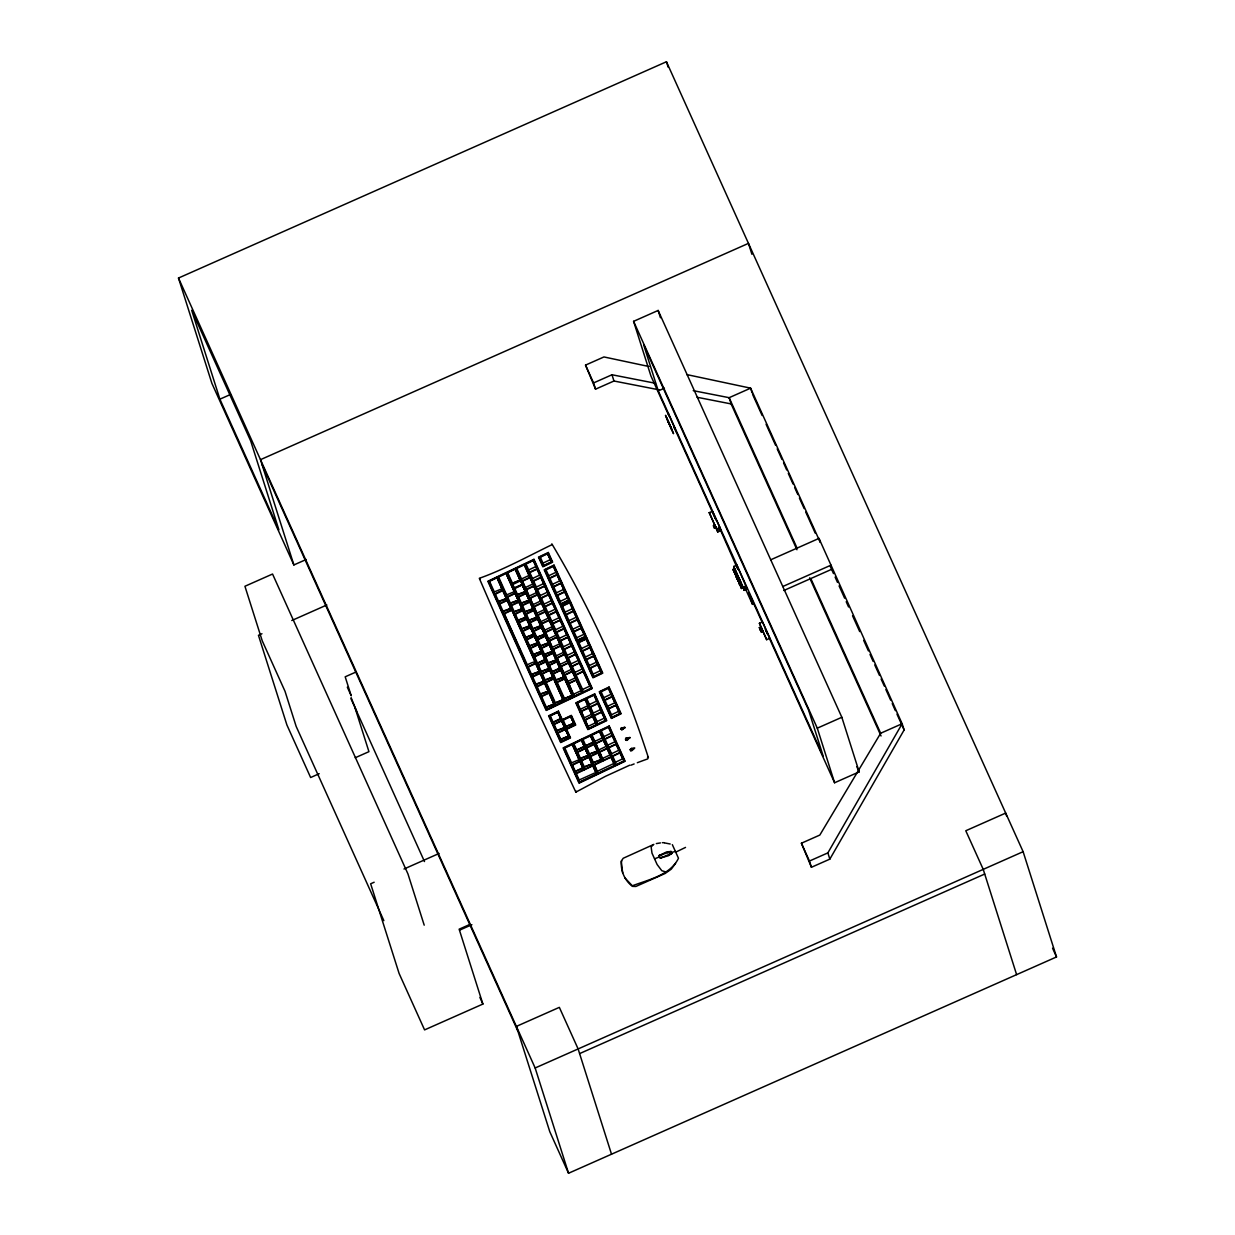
<?xml version="1.0" encoding="UTF-8"?>
<svg xmlns="http://www.w3.org/2000/svg" width="1235" height="1235" viewBox="0 0 1235 1235"><rect width="100%" height="100%" fill="white"/><g stroke="black" fill="none" stroke-linecap="round" stroke-linejoin="round"><path stroke-width="1.5" d="M514.13 587.922L507.091 573.009L508.048 573.457A45.649 7.194 68 0 0 512.17 582.596L514.13 587.922L522.359 584.448L515.396 569.042L515.582 570.091A45.88 3.643 64.6 0 1 519.719 579.23L522.065 584.14M551.736 544.805C530.741 554.901 503.849 569.69 479.304 578.304L526.033 685.965L575.834 792.144L605.412 776.352L629.773 765.175M620.865 729.36L620.773 728.326M620.773 728.727L621.807 727.6M622.749 728.804L621.298 729.283M625.358 727.6L622.672 727.708M625.558 739.75L625.852 738.19L627.148 738.036M625.466 739.117L626.191 738.098M626.407 739.981L625.852 738.854M626.917 738.345L627.365 739.672L626.145 739.811M627.859 739.611L629.973 737.418M630.128 737.804L627.071 737.959M630.159 749.506L631.517 748.364M632.552 750.015L634.744 748.009L631.764 748.348M575.973 791.141L575.834 792.144L576.251 791.45M621.884 728.002L621.251 729.175M623.088 729.144L621.807 729.978M624.632 727.075L622.965 728.017M627.781 739.533L626.824 740.352M629.325 737.465L627.596 738.314M632.474 749.938L630.591 750.556M621.792 861.011L621.39 861.737C620.572 871.2 624.91 880.709 632.521 886.375L635.855 886.468L665.078 873.515L671.238 869.178L675.56 863.358M811.426 867.279L801.407 843.227L819.824 835.061L880.663 733.25L902.137 723.725L904.128 729.962L829.843 859.128L811.426 867.279L809.45 861.042L827.867 852.891L902.137 723.725L818.99 538.398L770.655 559.825M630.73 749.136L632.15 749.244L631.656 750.262M631.841 750.154L632.073 749.166M488.952 581.623L489.909 582.086A45.649 7.194 68 0 0 494.031 591.225L494.571 594.066L488.952 581.623L497.257 577.671L502.877 590.114L501.163 586.98A46.112 0.911 66 0 1 497.859 579.663L497.257 577.671M498.014 577.316L499.249 578.381A125.584 19.791 68 0 0 506.088 593.541L506.906 596.984L498.014 577.316L506.335 573.364L515.211 593.032L512.957 588.694A126.865 2.516 66 0 1 507.477 576.56L506.335 573.364M516.153 568.687L516.786 568.393A41.573 6.561 68 0 0 521.571 578.968L521.772 581.129L516.153 568.687L524.474 564.735L530.093 577.177L528.935 575.464A42.839 3.396 64.6 0 0 524.165 564.874L524.474 564.735M525.23 564.38L525.986 564.009A26.182 4.122 68 0 0 528.673 569.952L528.92 572.546L525.23 564.38L533.535 560.428L537.225 568.594L535.851 566.541A26.969 2.13 64.6 0 0 533.165 560.597L533.535 560.428M543.277 565.707L539.587 557.541L540.343 557.186A26.182 4.122 68 0 0 543.029 563.114L543.277 565.707L551.582 561.755L547.522 553.774A26.969 2.13 64.6 0 1 550.208 559.702L551.582 561.755M545.283 570.169L546.055 569.798A26.182 4.122 68 0 0 548.726 575.742L548.973 578.335L545.283 570.169L553.604 566.217L557.294 574.383L555.904 572.33A26.969 2.13 64.6 0 0 553.234 566.386L553.604 566.217M561.709 606.539L562.481 606.184A26.182 4.122 68 0 0 565.151 612.128L565.398 614.706L561.709 606.539L570.03 602.587L573.719 610.754L572.33 608.701A26.969 2.13 64.6 0 0 569.659 602.773L570.03 602.587M578.134 642.926L578.906 642.555A26.182 4.122 68 0 0 581.577 648.498L581.824 651.092L578.134 642.926L586.455 638.974L590.145 647.14L588.755 645.087A26.969 2.13 64.6 0 0 586.085 639.143L586.455 638.974M549.714 716.192L550.501 716.285A17.12 2.702 68 0 0 553.018 721.873L553.404 724.358L549.714 716.192L558.019 712.24L561.709 720.406L558.019 712.24M576.915 703.255L577.548 702.947A14.943 2.362 68 0 0 580.404 709.26L580.604 711.422L576.915 703.255L585.236 699.303L588.925 707.47L587.767 705.756A15.376 1.22 64.6 0 0 584.927 699.442L585.236 699.303M585.992 698.933L586.748 698.578A26.182 4.122 68 0 0 589.435 704.521L589.682 707.099L585.992 698.933L594.297 694.981L597.987 703.147L596.613 701.094A26.969 2.13 64.6 0 0 593.927 695.166L594.297 694.981M600.349 692.109L601.105 691.739A26.182 4.122 68 0 0 603.792 697.682L604.038 700.276L600.349 692.109L608.654 688.157L612.344 696.324L610.97 694.271A26.969 2.13 64.6 0 0 608.284 688.327L608.654 688.157M566.325 728.588L562.635 720.422L563.422 720.514A17.12 2.702 68 0 0 565.939 726.103L566.325 728.588L574.63 724.636L570.971 717.149A17.213 1.359 64.6 0 1 573.488 722.737L574.63 724.636M564.21 748.302L565.321 749.12A87.994 13.863 68 0 0 571.049 761.81L571.743 765.005L564.21 748.302L572.515 744.35L580.064 761.053L578.026 757.209A88.889 1.76 66 0 1 573.441 747.052L572.515 744.35M573.272 743.995L574.074 744.087A17.12 2.702 68 0 0 576.591 749.676L576.961 752.161L573.272 743.995L581.592 740.043L585.282 748.209L581.592 740.043M582.349 739.672L583.136 739.78A17.12 2.702 68 0 0 585.652 745.353L586.038 747.839L582.349 739.672L590.654 735.72L594.344 743.887L590.654 735.72M591.411 735.365L592.044 735.057A14.943 2.362 68 0 0 594.899 741.37L595.1 743.532L591.411 735.365L599.731 731.413L603.421 739.58L602.263 737.866A15.376 1.22 64.6 0 0 599.423 731.552L599.731 731.413M600.488 731.043L601.244 730.688A26.182 4.122 68 0 0 603.93 736.631L604.177 739.209L600.488 731.043L608.793 727.091L612.483 735.257L611.109 733.204A26.969 2.13 64.6 0 0 608.423 727.276L608.793 727.091M507.091 573.009L515.396 569.042M539.587 557.541L547.908 553.589M528.673 569.952L535.851 566.541M543.029 563.114L550.208 559.702M528.534 572.716L537.611 568.409M528.703 573.086L537.781 568.779M521.571 578.968L528.935 575.464M512.618 584.572L520.553 580.805M494.185 594.251L503.262 589.929M521.402 581.299L530.463 576.992M494.355 594.622L503.432 590.299M521.571 581.67L530.633 577.362M532.532 578.489A26.182 4.122 68 0 1 529.846 572.546L529.089 572.917L532.764 581.083L532.532 578.489L539.71 575.078L541.084 577.131L537.024 569.134A26.969 2.13 64.6 0 1 539.71 575.078M513.667 588.586L522.729 584.279M513.837 588.956L522.899 584.649M532.393 581.253L541.455 576.946M532.563 581.623L541.625 577.316M548.726 575.742L555.904 572.33M525.431 587.505A14.943 2.362 68 0 1 522.575 581.191L525.631 589.666L525.431 587.505L532.794 584.001L533.937 585.714L529.938 577.687A15.376 1.22 64.6 0 1 532.794 584.001M506.52 597.169L515.597 592.862M506.69 597.539L515.767 593.232M548.602 578.52L557.664 574.198M525.245 589.836L534.323 585.529M548.757 578.891L557.834 574.568M525.415 590.207L534.493 585.899M498.631 604.085L507.693 599.762M498.801 604.455L507.863 600.133M536.376 587.026A26.182 4.122 68 0 1 533.705 581.083L532.933 581.453L536.623 589.62L536.376 587.026L543.554 583.615L544.944 585.668L540.884 577.671A26.969 2.13 64.6 0 1 543.554 583.615M517.527 597.122L526.589 592.815M517.697 597.493L526.758 593.186M536.252 589.79L545.314 585.483M536.422 590.176L545.484 585.853M552.585 584.279A26.182 4.122 68 0 1 549.899 578.335L549.143 578.706L552.832 586.872L552.585 584.279L559.764 580.867L561.138 582.92L557.078 574.923A26.969 2.13 64.6 0 1 559.764 580.867M529.275 596.042A14.943 2.362 68 0 1 526.434 589.728L529.491 598.203L529.275 596.042L536.654 592.538L537.796 594.251L533.798 586.224A15.376 1.22 64.6 0 1 536.654 592.538M510.379 605.706L519.456 601.399M510.549 606.076L519.611 601.769M529.105 598.373L538.182 594.066M552.446 587.057L561.524 582.735M552.616 587.428L561.693 583.105M529.275 598.743L538.337 594.436M540.235 595.563A26.182 4.122 68 0 1 537.549 589.62L536.793 589.99L540.482 598.157L540.235 595.563L547.414 592.152L548.788 594.205L544.728 586.208A26.969 2.13 64.6 0 1 547.414 592.152M503.077 613.918L512.139 609.611M503.247 614.289L512.309 609.982M521.371 605.659L530.448 601.352M521.54 606.03L530.618 601.723M540.096 598.342L549.174 594.02M540.266 598.713L549.343 594.39M556.445 592.815A26.182 4.122 68 0 1 553.759 586.872L553.002 587.242L556.692 595.409L556.445 592.815L563.623 589.404L564.997 591.457L560.937 583.46A26.969 2.13 64.6 0 1 563.623 589.404M533.134 604.579A14.943 2.362 68 0 1 530.278 598.265L533.335 606.74L533.134 604.579L540.498 601.075L541.656 602.788L537.657 594.761A15.376 1.22 64.6 0 1 540.498 601.075M514.239 614.243L523.3 609.936M514.408 614.613L523.47 610.306M556.306 595.594L565.383 591.272M532.964 606.91L542.026 602.603M533.134 607.296L542.196 602.973M556.476 595.965L565.537 591.642M544.095 604.1A26.182 4.122 68 0 1 541.409 598.157L540.652 598.527L544.342 606.694L544.095 604.1L551.273 600.689L552.647 602.742L548.587 594.745A26.969 2.13 64.6 0 1 551.273 600.689M525.23 614.196L534.307 609.889M525.4 614.567L534.462 610.26M543.956 606.879L553.033 602.557M544.126 607.25L553.187 602.927M560.289 601.352L567.467 597.941L568.856 599.994L560.536 603.946L556.846 595.779L557.618 595.409A26.182 4.122 68 0 0 560.289 601.352L560.536 603.946M536.993 613.116A14.943 2.362 68 0 1 534.137 606.802L537.194 615.277L536.993 613.116L544.357 609.611L545.515 611.325L541.517 603.298A15.376 1.22 64.6 0 1 544.357 609.611M518.098 622.78L527.16 618.473M518.252 623.15L527.33 618.843M536.808 615.462L545.885 611.14M536.978 615.833L546.055 611.51M547.939 612.637A26.182 4.122 68 0 1 545.268 606.694L544.496 607.064L548.186 615.231L547.939 612.637L555.133 609.226L556.506 611.279L552.446 603.282A26.969 2.13 64.6 0 1 555.133 609.226M529.089 622.733L538.151 618.426M529.259 623.104L538.321 618.797M547.815 615.416L556.877 611.093M547.985 615.786L557.047 611.464M540.853 621.653A14.943 2.362 68 0 1 537.997 615.339L541.053 623.814L540.853 621.653L548.216 618.148L549.359 619.862L545.361 611.834A15.376 1.22 64.6 0 1 548.216 618.148M521.942 631.317L531.019 627.01M522.112 631.687L531.189 627.38M565.151 612.128L572.33 608.701M540.668 623.999L549.745 619.677M540.837 624.37L549.915 620.047M551.798 621.174A26.182 4.122 68 0 1 549.112 615.231L548.355 615.601L552.045 623.768L551.798 621.174L558.976 617.762L560.366 619.816L556.306 611.819A26.969 2.13 64.6 0 1 558.976 617.762M565.028 614.891L574.09 610.584M565.182 615.262L574.26 610.954M532.949 631.27L542.011 626.963M533.103 631.641L542.18 627.334M551.674 623.953L560.736 619.63M551.829 624.323L560.906 620.001M544.697 630.19A14.943 2.362 68 0 1 541.856 623.876L544.897 632.351L544.697 630.19L552.076 626.685L553.218 628.399L549.22 620.371A15.376 1.22 64.6 0 1 552.076 626.685M525.801 639.854L534.863 635.546M525.971 640.224L535.033 635.917M569.011 620.665A26.182 4.122 68 0 1 566.325 614.721L565.568 615.076L569.258 623.243L569.011 620.665L576.189 617.238L577.563 619.291L573.503 611.31A26.969 2.13 64.6 0 1 576.189 617.238M544.527 632.536L553.589 628.214M544.697 632.907L553.759 628.584M555.657 629.711A26.182 4.122 68 0 1 552.971 623.783L552.215 624.138L555.904 632.305L555.657 629.711L562.836 626.299L564.21 628.353L560.15 620.356A26.969 2.13 64.6 0 1 562.836 626.299M568.872 623.428L577.949 619.121M569.042 623.798L578.119 619.491M536.793 639.807L545.87 635.5M536.963 640.178L546.04 635.871M555.518 632.49L564.596 628.167M555.688 632.86L564.765 628.538M548.556 638.727A14.943 2.362 68 0 1 545.7 632.413L548.757 640.888L548.556 638.727L555.92 635.222L557.078 636.936L553.079 628.908A15.376 1.22 64.6 0 1 555.92 635.222M529.661 648.39L538.722 644.083M529.83 648.761L538.892 644.454M548.386 641.073L557.448 636.751M572.87 629.202A26.182 4.122 68 0 1 570.184 623.258L569.428 623.613L573.117 631.78L572.87 629.202L580.049 625.774L581.423 627.828L577.362 619.846A26.969 2.13 64.6 0 1 580.049 625.774M548.541 641.444L557.618 637.121M559.517 638.248A26.182 4.122 68 0 1 556.831 632.32L556.074 632.675L559.748 640.841L559.517 638.248L566.695 634.836L568.069 636.889L564.009 628.893A26.969 2.13 64.6 0 1 566.695 634.836M572.731 631.965L581.808 627.658M572.901 632.335L581.963 628.028M540.652 648.36L549.714 644.037M540.822 648.73L549.884 644.408M559.378 641.027L568.44 636.704M559.548 641.397L568.609 637.075M552.415 647.263A14.943 2.362 68 0 1 549.56 640.95L552.616 649.425L552.415 647.263L559.779 643.759L560.922 645.473L556.923 637.445A15.376 1.22 64.6 0 1 559.779 643.759M533.505 656.927L542.582 652.62M533.674 657.298L542.752 652.991M576.714 637.739L583.908 634.311L585.282 636.365L576.961 640.332L573.272 632.166L574.043 631.795A26.182 4.122 68 0 0 576.714 637.739L576.961 640.332M552.23 649.61L561.308 645.288M552.4 649.981L561.477 645.658M563.361 646.785A26.182 4.122 68 0 1 560.69 640.857L559.918 641.212L563.608 649.378L563.361 646.785L570.539 643.373L571.928 645.426L567.868 637.43A26.969 2.13 64.6 0 1 570.539 643.373M544.512 656.896L553.573 652.574M544.681 657.267L553.743 652.944M563.237 649.564L572.299 645.241M527.129 667.178L536.191 662.871M563.407 649.934L572.469 645.612M527.283 667.564L536.361 663.241M556.259 655.8A14.943 2.362 68 0 1 553.419 649.502L556.476 657.962L556.259 655.8L563.639 652.296L564.781 654.01L560.783 645.998A15.376 1.22 64.6 0 1 563.639 652.296M537.364 665.48L546.441 661.157M537.534 665.85L546.596 661.528M556.09 658.147L565.167 653.824M556.259 658.517L565.321 654.195M567.22 655.322A26.182 4.122 68 0 1 564.534 649.394L563.777 649.749L567.467 657.915L567.22 655.322L574.399 651.91L575.772 653.963L571.712 645.982A26.969 2.13 64.6 0 1 574.399 651.91M581.577 648.498L588.755 645.087M548.355 665.433L557.433 661.111M548.525 665.804L557.602 661.481M567.081 658.101L576.158 653.794M581.453 651.277L590.515 646.955M567.251 658.471L576.328 654.164M581.608 651.648L590.685 647.325M531.559 677.027L540.637 672.704M531.729 677.398L540.807 673.075M560.119 664.337A14.943 2.362 68 0 1 557.278 658.039L560.319 666.499L560.119 664.337L567.483 660.833L568.64 662.547L564.642 654.535A15.376 1.22 64.6 0 1 567.483 660.833M541.223 674.017L550.285 669.694M541.393 674.387L550.455 670.065M559.949 666.684L569.011 662.361M560.119 667.054L569.181 662.747M571.079 663.874A26.182 4.122 68 0 1 568.393 657.931L567.637 658.286L571.326 666.452L571.079 663.874L578.258 660.447L579.632 662.5L575.572 654.519A26.969 2.13 64.6 0 1 578.258 660.447M585.436 657.035A26.182 4.122 68 0 1 582.75 651.092L581.994 651.462L585.683 659.629L585.436 657.035L592.615 653.624L593.989 655.677L589.929 647.68A26.969 2.13 64.6 0 1 592.615 653.624M552.215 673.97L561.292 669.648M552.385 674.341L561.462 670.018M570.94 666.638L580.018 662.331M585.297 659.814L594.375 655.492M571.11 667.008L580.172 662.701M585.467 660.185L594.544 655.862M563.978 672.874A14.943 2.362 68 0 1 561.122 666.576L564.179 675.036L563.978 672.874L571.342 669.37L572.5 671.084L568.501 663.071A15.376 1.22 64.6 0 1 571.342 669.37M536.005 686.861L554.144 678.231M536.175 687.231L554.314 678.602M563.808 675.221L572.87 670.914M563.963 675.591L573.04 671.284M574.939 672.411A26.182 4.122 68 0 1 572.253 666.468L571.481 666.823L575.17 674.989L574.939 672.411L582.117 668.984L583.491 671.037L579.431 663.056A26.969 2.13 64.6 0 1 582.117 668.984M589.296 665.572A26.182 4.122 68 0 1 586.61 659.629L585.853 659.999L589.543 668.166L589.296 665.572L596.474 662.161L597.848 664.214L593.788 656.217A26.969 2.13 64.6 0 1 596.474 662.161M556.074 682.492L565.136 678.185M556.244 682.878L565.306 678.555M574.8 675.174L583.862 670.867M589.157 668.351L598.234 664.029M574.97 675.545L584.031 671.238M589.327 668.722L598.388 664.399M567.838 681.411A14.943 2.362 68 0 1 564.982 675.113L568.038 683.572L567.838 681.411L575.201 677.907L576.344 679.62L572.345 671.608A15.376 1.22 64.6 0 1 575.201 677.907M540.451 696.694L549.513 692.387M567.652 683.758L576.73 679.451M540.621 697.065L549.683 692.758M567.822 684.128L576.899 679.821M593.14 674.109L600.333 670.698L601.707 672.751L593.387 676.703L589.697 668.536L590.469 668.166A26.182 4.122 68 0 0 593.14 674.109L593.387 676.703M582.642 689.485L589.821 686.073L591.194 688.111L582.889 692.079L575.34 675.36L576.112 675.005A77.666 12.242 68 0 0 582.642 689.485L582.889 692.079M573.611 694.224L580.975 690.72L582.133 692.434L573.812 696.386L568.841 683.65A41.573 6.561 68 0 0 573.611 694.224L573.812 696.386M546.611 709.322L546.071 706.482A45.649 7.194 68 0 1 541.949 697.343L540.992 696.895L546.611 709.322L554.916 705.37L549.313 692.943L549.498 693.993A45.88 3.643 64.6 0 1 553.62 703.116L554.916 705.37M555.673 705.015L554.762 701.341A163.668 25.796 68 0 1 546.951 684.02L545.623 682.739L555.673 705.015L563.994 701.063L553.928 678.787L554.484 680.655A164.595 13.045 64.6 0 1 562.311 697.976L563.994 701.063M564.75 700.693L563.994 697.389A103.539 16.317 68 0 1 557.788 683.619L556.615 682.693L564.75 700.693L573.055 696.741L564.935 678.741L565.321 680.253A104.095 8.244 64.6 0 1 571.543 694.024L573.055 696.741M589.435 704.521L596.613 701.094M603.792 697.682L610.97 694.271M580.404 709.26L587.767 705.756M553.018 724.544L571.157 715.914L575.186 724.821L557.047 733.451M580.234 711.592L598.373 702.977M603.653 700.461L612.73 696.139M553.187 724.914L562.249 720.592M562.635 720.422L570.94 716.47M580.388 711.977L598.527 703.348M603.822 700.832L612.9 696.509M593.279 713.058A26.182 4.122 68 0 1 590.608 707.115L589.836 707.47L593.526 715.636L593.279 713.058L600.457 709.631L601.846 711.684L597.786 703.703A26.969 2.13 64.6 0 1 600.457 709.631M607.651 706.219A26.182 4.122 68 0 1 604.965 700.276L604.208 700.646L607.882 708.813L607.651 706.219L614.829 702.808L616.203 704.861L612.143 696.864A26.969 2.13 64.6 0 1 614.829 702.808M584.263 717.797A14.943 2.362 68 0 1 581.407 711.483L584.464 719.959L584.263 717.797L591.627 714.293L592.769 716.007L588.771 707.979A15.376 1.22 64.6 0 1 591.627 714.293M556.877 733.081L565.939 728.758M584.078 720.144L602.217 711.514M607.512 708.998L616.574 704.676M584.248 720.514L602.387 711.885M607.682 709.369L616.744 705.046M597.138 721.595L604.316 718.168L605.69 720.221L597.385 724.189L593.695 716.022L594.452 715.652A26.182 4.122 68 0 0 597.138 721.595L597.385 724.189M611.495 714.756L618.673 711.345L620.063 713.398L611.742 717.35L608.052 709.183L608.824 708.828A26.182 4.122 68 0 0 611.495 714.756L611.742 717.35M588.107 726.334L595.486 722.83L596.629 724.544L588.308 728.496L585.266 720.02A14.943 2.362 68 0 0 588.107 726.334L588.308 728.496M561.107 741.432L560.736 738.947A17.12 2.702 68 0 1 558.205 733.374L557.417 733.266L561.107 741.432L569.428 737.48L565.754 730.009A17.213 1.359 64.6 0 1 568.27 735.581L569.428 737.48M603.93 736.631L611.109 733.204M594.899 741.37L602.263 737.866M624.787 727.724L623.243 728.912M576.591 752.331L612.869 735.087M576.76 752.702L613.039 735.458M607.79 745.168A26.182 4.122 68 0 1 605.104 739.225L604.347 739.58L608.021 747.746L607.79 745.168L614.968 741.741L616.342 743.794L612.282 735.813A26.969 2.13 64.6 0 1 614.968 741.741M598.759 749.907A14.943 2.362 68 0 1 595.903 743.593L598.96 752.069L598.759 749.907L606.123 746.403L607.265 748.117L603.267 740.089A15.376 1.22 64.6 0 1 606.123 746.403M571.373 765.191L616.713 743.624M571.543 765.561L616.883 743.995M611.634 753.705A26.182 4.122 68 0 1 608.963 747.762L608.191 748.117L611.881 756.299L611.634 753.705L618.812 750.278L620.202 752.331L616.141 744.35A26.969 2.13 64.6 0 1 618.812 750.278M602.603 758.444A14.943 2.362 68 0 1 599.762 752.13L602.819 760.606L602.603 758.444L609.982 754.94L611.124 756.654L607.126 748.626A15.376 1.22 64.6 0 1 609.982 754.94M575.232 773.727L620.572 752.161M575.402 774.098L620.742 752.532M615.493 762.242L622.672 758.83L624.045 760.868L615.74 764.836L612.051 756.669L612.807 756.299A26.182 4.122 68 0 0 615.493 762.242L615.74 764.836M597.4 771.304L613.826 763.477L614.984 765.191L597.601 773.45L594.544 764.99A14.943 2.362 68 0 0 597.4 771.304L597.601 773.45M579.462 782.079L579.091 779.594A17.12 2.702 68 0 1 576.56 774.021L575.772 773.913L579.462 782.079L596.845 773.82L593.17 766.333A17.213 1.359 64.6 0 1 595.702 771.921L596.845 773.82M579.261 779.949L595.918 772.446L593.17 766.333M306.218 559.486L293.884 564.951L211.88 383.313L178.488 278.045L666.452 61.75L1023.12 851.687L1056.512 956.955L568.548 1173.25L549.776 1131.677L516.384 1026.393L559.347 1007.359L578.119 1048.932L611.51 1154.2M219.892 399.183L191.687 310.278L250.69 440.941L278.894 529.846L219.892 399.183L230.482 394.49M669.015 416.025L650.907 375.919L633.586 321.332L658.147 310.448L841.838 717.288L859.159 771.875L834.598 782.758L769.251 638.032M659.32 389.874L613.965 381.013L595.548 389.164L585.529 365.112L603.946 356.946L649.07 366.548M595.548 389.164L593.572 382.927L611.989 374.761L655.445 383.267M658.27 390.893L643.682 344.889L808.601 710.156L823.205 756.16L658.27 390.893L664.415 388.176M261.959 633.74L258.455 635.299L286.906 724.976L310.633 777.525L319.201 773.712M291.769 620.526L326.843 604.98M709.276 512.664L712.348 511.305L719.866 527.484L720.854 530.602L717.782 531.976L709.276 512.664L717.782 531.976M355.695 672.149L345.183 676.811L351.219 695.799L347.328 687.2M715.852 527.299L714.818 524.968L713.29 525.647L714.309 527.978L715.791 527.113L714.309 527.978M716.794 528.858L719.866 527.484M717.288 530.417L720.36 529.043M734.732 569.582L733.729 566.464L736.801 565.09L747.175 589.002L744.118 590.361C743.377 584.819 739.41 588.076 738.823 582.179M735.442 570.879L733.899 571.558L733.111 569.381L734.655 568.702L735.118 570.184M735.767 575.695L734.64 573.071L736.369 572.5L735.118 569.721L733.497 570.292L735.304 574.213L736.832 573.534L737.31 575.016L735.767 575.695L736.971 574.275M734.825 573.179L733.575 570.4L735.118 569.721M734.439 572.608L736.014 571.959M735.026 573.673L736.569 572.994M736.662 577.61C735.844 574.692 739.842 577.826 739.641 580.203M738.36 577.007C733.945 578.181 740.738 581.145 738.576 577.81C739.842 578.026 737.913 581.639 737.11 578.659C734.346 575.093 737.635 575.85 738.792 578.104M736.569 577.177L738.221 576.745M736.477 576.915L736.986 578.042L738.515 577.362M736.693 577.424L737.079 578.32L738.654 577.687M738.777 577.98L737.249 578.783L737.727 580.018M737.357 578.937L738.9 578.258M737.449 579.169L738.993 578.489M737.449 579.431L738.993 578.752M737.557 579.586L738.437 581.592L739.703 580.079M738.36 581.114C742.25 579.601 736.631 579.956 738.792 582.04M739.904 580.435L738.499 581.469C742.451 580.203 737.619 581.654 739.379 583.491M738.623 581.731L740.043 580.79M738.885 582.333C743.192 580.296 739.595 589.543 741.556 584.093L740.105 585.266M739.024 582.58L740.552 581.901M739.086 582.858L740.66 582.133M739.209 583.028L740.753 582.349M739.286 583.213L740.815 582.534M740.876 582.688L739.286 583.491L740.027 584.773M739.611 584.201L741.232 583.383M740.027 585.081L741.571 584.402M740.197 585.498L741.741 584.819L742.343 586.131L743.084 587.829L741.556 588.508L740.876 586.687L741.556 588.508M740.305 585.73L741.895 585.112M742.111 585.622L740.537 586.27L742.22 585.869M355.217 757.75L368.941 751.667L354.924 707.501M742.42 586.008L740.815 586.81L742.744 586.718M741.232 587.798L742.606 586.733M744.118 590.361L743.115 587.242L746.187 585.884M782.712 586.548L831.047 565.136M783.808 590.515L832.297 569.026M759.448 623.32L762.52 621.961L769.714 638.341L766.642 639.699L759.448 623.32L766.642 639.699M760.884 626.932L759.402 627.766L760.884 626.932L761.871 628.97L760.266 629.68L760.698 630.823L762.242 630.143M762.088 629.634L760.544 630.313L760.05 629.016L761.578 628.337L762.026 629.479L760.42 630.19L761.408 632.227L762.89 631.394L761.408 632.227M374.159 882.238L370.654 883.797L399.106 973.473L424.578 1029.897L482.885 1004.055L459.142 929.183L469.64 924.536M403.984 869.023L439.058 853.478M834.598 782.758L817.292 728.171L841.838 717.288M459.636 930.125L471.894 924.691M676.502 851.764L685.533 847.411M568.548 1173.25L535.156 1067.982L1023.12 851.687M579.601 1053.609L984.712 874.04M506.396 598.574L498.801 601.754L499.002 603.9L494.741 594.436L495.575 594.637A24.345 3.844 68 0 0 498.585 601.306L506.396 598.574L507.323 599.948L503.046 590.484L503.124 591.287A24.468 1.945 64.6 0 1 506.134 597.941L503.124 591.287M525.292 591.627L517.697 594.807L517.897 596.953L514.208 588.786L515.01 588.879A17.12 2.702 68 0 0 517.527 594.452L525.292 591.627L526.218 592.985L522.544 585.513A17.213 1.359 64.6 0 1 525.076 591.102L522.544 585.513M518.16 600.21L510.564 603.39L510.765 605.52L507.076 597.354L507.863 597.462A17.12 2.702 68 0 0 510.379 603.035L518.16 600.21L519.071 601.568L515.412 594.097A17.213 1.359 64.6 0 1 517.928 599.685L515.412 594.097M529.151 600.164L521.556 603.344L521.757 605.49L518.067 597.323L518.854 597.416A17.12 2.702 68 0 0 521.386 602.989L529.151 600.164L530.062 601.522L526.403 594.05A17.213 1.359 64.6 0 1 528.92 599.639L526.403 594.05M510.842 608.423L503.247 611.603L503.448 613.749L499.172 604.27L500.021 604.486A24.345 3.844 68 0 0 503.031 611.14L510.842 608.423L511.769 609.781L507.492 600.318L507.554 601.121A24.468 1.945 64.6 0 1 510.564 607.79L507.554 601.121M522.004 608.747L514.408 611.927L514.609 614.073L510.919 605.906L511.722 605.999A17.12 2.702 68 0 0 514.239 611.572L522.004 608.747L522.93 610.105L519.256 602.634A17.213 1.359 64.6 0 1 521.788 608.222L519.256 602.634M533.011 608.701L525.415 611.881L525.616 614.027L521.926 605.86L522.714 605.953A17.12 2.702 68 0 0 525.23 611.541L533.011 608.701L533.921 610.075L530.263 602.587A17.213 1.359 64.6 0 1 532.779 608.176L530.263 602.587M525.863 617.284L518.268 620.464L518.468 622.61L514.779 614.443L515.566 614.536A17.12 2.702 68 0 0 518.098 620.109L525.863 617.284L526.789 618.642L523.115 611.171A17.213 1.359 64.6 0 1 525.631 616.759L523.115 611.171M536.854 617.238L529.259 620.418L529.46 622.563L525.77 614.397L526.573 614.49A17.12 2.702 68 0 0 529.089 620.078L536.854 617.238L537.781 618.611L534.107 611.124A17.213 1.359 64.6 0 1 536.638 616.713L534.107 611.124M529.722 625.821L522.127 629.001L522.328 631.147L518.638 622.98L519.426 623.073A17.12 2.702 68 0 0 521.942 628.661L529.722 625.821L530.633 627.195L526.975 619.708A17.213 1.359 64.6 0 1 529.491 625.296L526.975 619.708M540.714 625.774L533.119 628.955L533.319 631.1L529.63 622.934L530.433 623.027A17.12 2.702 68 0 0 532.949 628.615L540.714 625.774L541.64 627.148L537.966 619.661A17.213 1.359 64.6 0 1 540.482 625.25L537.966 619.661M533.566 634.358L525.971 637.538L526.172 639.684L522.498 631.517L523.285 631.61A17.12 2.702 68 0 0 525.801 637.198L533.566 634.358L534.493 635.732L530.834 628.244A17.213 1.359 64.6 0 1 533.35 633.833L530.834 628.244M544.573 634.311L536.978 637.492L537.179 639.637L533.489 631.471L534.276 631.564A17.12 2.702 68 0 0 536.808 637.152L544.573 634.311L545.484 635.685L541.825 628.198A17.213 1.359 64.6 0 1 544.342 633.787L541.825 628.198M537.426 642.895L529.83 646.075L530.031 648.221L526.342 640.054L527.144 640.147A17.12 2.702 68 0 0 529.661 645.735L537.426 642.895L538.352 644.269L534.678 636.781A17.213 1.359 64.6 0 1 537.21 642.37L534.678 636.781M548.433 642.848L540.822 646.029L541.023 648.174L537.348 640.008L538.136 640.101A17.12 2.702 68 0 0 540.652 645.689L548.433 642.848L549.343 644.222L545.685 636.735A17.213 1.359 64.6 0 1 548.201 642.323L545.685 636.735M541.285 651.432L533.69 654.612L533.89 656.758L530.201 648.591L530.988 648.684A17.12 2.702 68 0 0 533.52 654.272L541.285 651.432L542.196 652.806L538.537 645.318A17.213 1.359 64.6 0 1 541.053 650.907L538.537 645.318M552.277 651.385L544.681 654.565L544.882 656.711L541.192 648.545L541.995 648.637A17.12 2.702 68 0 0 544.512 654.226L552.277 651.385L553.203 652.759L549.529 645.288A17.213 1.359 64.6 0 1 552.06 650.86L549.529 645.288M537.549 663.149L537.364 662.809A17.12 2.702 68 0 1 534.848 657.221L534.06 657.128L537.75 665.294L537.549 663.149L545.144 659.969L546.055 661.342L542.397 653.855A17.213 1.359 64.6 0 1 544.913 659.444L537.534 663.133M556.136 659.922L548.541 663.102L548.741 665.248L545.052 657.082L545.839 657.174A17.12 2.702 68 0 0 548.371 662.763L556.136 659.922L557.047 661.296L553.388 653.824A17.213 1.359 64.6 0 1 555.904 659.397L553.388 653.824M539.34 671.516L531.745 674.696L531.945 676.842L527.669 667.379L528.503 667.579A24.345 3.844 68 0 0 531.513 674.248L539.34 671.516L540.251 672.89L535.975 663.427L536.052 664.229A24.468 1.945 64.6 0 1 539.062 670.883L536.052 664.229M548.988 668.505L541.393 671.686L541.594 673.831L537.904 665.665L538.707 665.758A17.12 2.702 68 0 0 541.223 671.346L548.988 668.505L549.915 669.879L546.24 662.408A17.213 1.359 64.6 0 1 548.772 667.981L546.24 662.408M552.4 671.639L552.215 671.3A17.12 2.702 68 0 1 549.698 665.711L548.911 665.619L552.601 673.785L552.4 671.639L559.995 668.459L560.906 669.833L557.247 662.361A17.213 1.359 64.6 0 1 559.764 667.934L552.385 671.624M552.848 677.042L545.252 680.223L545.453 682.368L541.764 674.202L542.551 674.295A17.12 2.702 68 0 0 545.083 679.883L552.848 677.042L553.774 678.416L550.1 670.945A17.213 1.359 64.6 0 1 552.616 676.518L550.1 670.945M543.786 681.365L536.175 684.545L536.391 686.675L532.115 677.212L532.949 677.428A24.345 3.844 68 0 0 535.959 684.082L543.786 681.365L544.697 682.723L540.421 673.26L540.498 674.063A24.468 1.945 64.6 0 1 543.508 680.717L540.498 674.063M563.839 676.996L556.244 680.192L556.445 682.322L552.755 674.156L553.558 674.248A17.12 2.702 68 0 0 556.074 679.837L563.839 676.996L564.765 678.37L561.091 670.898A17.213 1.359 64.6 0 1 563.623 676.471L561.091 670.898M548.216 691.199L540.621 694.379L540.822 696.525L536.546 687.046L537.395 687.262A24.345 3.844 68 0 0 540.405 693.916L548.216 691.199L549.143 692.573L544.867 683.094L544.944 683.897A24.468 1.945 64.6 0 1 547.939 690.566L544.944 683.897M572.145 695.367L564.549 698.547L572.145 695.367L570.91 692.681A104.62 1.899 66 0 1 565.939 681.658L565.321 680.253M563.067 699.674L555.472 702.854L563.067 699.674L561.524 696.278A165.413 2.794 65.9 0 1 555.271 682.415L554.484 680.655M560.798 719.032L553.187 722.228L560.567 718.508A17.213 1.359 64.6 0 0 558.05 712.935M566.124 726.442L573.719 723.262L570.971 717.149M564.642 727.569L557.047 730.765L557.247 732.895L553.558 724.729L554.361 724.821A17.12 2.702 68 0 0 556.877 730.41L564.642 727.569L565.568 728.943L561.894 721.472A17.213 1.359 64.6 0 1 564.426 727.044L561.894 721.472M568.501 736.106L560.906 739.302L568.501 736.106L565.754 730.009M593.433 742.513L585.838 745.708L593.201 741.988A17.213 1.359 64.6 0 0 590.685 736.415M584.356 746.835L576.76 750.015L584.14 746.31A17.213 1.359 64.6 0 0 581.608 740.722M597.277 751.065L589.682 754.245L589.882 756.376L586.208 748.209L586.995 748.317A17.12 2.702 68 0 0 589.512 753.89L597.277 751.065L598.203 752.424L594.544 744.952A17.213 1.359 64.6 0 1 597.061 750.525L594.544 744.952M588.215 755.372L580.62 758.552L580.821 760.698L577.131 752.532L577.918 752.624A17.12 2.702 68 0 0 580.45 758.213L588.215 755.372L589.126 756.746L585.467 749.259A17.213 1.359 64.6 0 1 587.983 754.847L585.467 749.259M601.136 759.602L593.541 762.782L593.742 764.913L590.052 756.746L590.855 756.854A17.12 2.702 68 0 0 593.371 762.427L601.136 759.602L602.062 760.961L598.388 753.489A17.213 1.359 64.6 0 1 600.905 759.077L598.388 753.489M592.074 763.909L584.479 767.089L584.68 769.235L580.99 761.069L581.778 761.161A17.12 2.702 68 0 0 584.294 766.75L592.074 763.909L592.985 765.283L589.327 757.796A17.213 1.359 64.6 0 1 591.843 763.384L589.327 757.796M575.402 771.412L575.232 771.057A17.12 2.702 68 0 1 572.716 765.484L571.913 765.376L575.603 773.542L575.402 771.412L582.997 768.216L583.923 769.59L580.249 762.119A17.213 1.359 64.6 0 1 582.781 767.691L575.402 771.381M520.105 580.11L512.51 583.29L520.105 580.11L519.302 578.351A46.112 0.911 66 0 1 515.998 571.033L515.582 570.091M494.37 591.92L501.966 588.74L501.58 587.86A45.88 3.643 64.6 0 0 497.443 578.721M506.705 594.838L514.3 591.673L513.637 590.176A126.202 10.004 64.6 0 0 506.798 575.016M554.006 704.012L546.41 707.176L554.006 704.012L553.203 702.236A46.112 0.911 66 0 1 549.899 694.919L549.498 693.993M566.124 726.427L573.719 723.262M571.543 762.86L579.138 759.679L578.597 758.444A88.426 7.009 64.6 0 0 572.87 745.755M663.581 856.735L660.231 858.093L659.089 855.577L666.761 851.857L671.114 851.502L671.948 853.354L668.49 855.685L660.231 858.093L671.948 853.354L668.598 854.697M654.55 858.834L659.66 856.828M647.742 758.892L643.682 760.343A492.873 478.022 -17.6 0 0 637.322 762.721M653.84 844.4L623.243 858.248L621.205 861.135L622.672 872.898M662.531 854.404L659.089 855.577L671.114 851.502L667.672 852.659M627.21 740.321L626.176 740.305M630.992 748.78L632.042 749.058M631.903 750.726L630.869 750.695M671.531 852.428L675.406 851.455M665.341 871.802L661.79 870.706L657.128 864.531L651.987 853.138L651.154 847.148L653.083 844.663M656.325 843.582L660.463 842.918M662.361 842.687L664.168 842.687M647.742 757.441L648.375 757.642C624.416 683.032 591.997 611.14 551.829 543.832M664.6 842.918L670.204 843.999M693.236 390.661L729.144 397.685L750.618 388.161L820.225 542.304L818.99 538.398M697.111 397.269L731.12 403.922L796.961 549.745M686.691 374.56L750.618 388.161L752.115 392.838M479.967 578.52L480.245 578.814M647.464 757.148L648.298 757.595M621.714 729.592L621.112 728.681M630.668 750.633L630.097 749.753M634.095 748.425L632.521 749.182M624.972 877.992L632.335 885.788C648.159 879.768 670.389 875.198 678.478 858.263L672.334 844.647M676.317 431.864L668.397 413.771L668.768 414.975M534.894 661.682L535.82 663.056L511.938 610.152L534.894 661.682A20.393 9.571 -23 0 0 527.299 664.847L527.499 667.008L504.25 613.81L527.299 664.847M668.351 421.83C666.931 419.375 672.797 432.157 669.432 423.975L671.963 430.058L666.56 417.878L669.401 424.145L668.181 421.058M741.201 587.675L742.683 586.841M557.247 662.361L559.764 667.934M542.397 653.855L544.913 659.444M580.249 762.119L582.781 767.691M519.302 578.351L519.719 579.23M501.163 586.98L501.58 587.86M553.203 702.236L553.62 703.116M674.233 427.542L675.128 429.456M765.823 630.02L767.383 633.354M578.026 757.209L578.597 758.444M570.91 692.681L571.543 694.024M512.957 588.694L513.637 590.176M561.524 696.278L562.311 697.976M559.517 667.409L559.995 668.459M544.666 658.919L545.144 659.969M582.519 767.167L582.997 768.216M1052.56 948.187L1056.512 956.955M752.609 394.397L762.119 415.485M766.086 424.269L775.611 445.341M777.201 448.861L781.956 459.405M783.546 462.909L786.71 469.948M788.3 473.453L793.055 483.996M794.645 487.516L797.825 494.54M799.4 498.06L804.17 508.604M805.76 512.108L815.27 533.196M830.352 566.572L833.517 573.596M835.107 577.115L837.484 582.38M839.074 585.899L844.632 598.203M846.207 601.707L848.584 606.987M852.551 615.771L859.699 631.579M863.666 640.363L868.421 650.907M870.011 654.427L873.176 661.451M874.766 664.955L879.536 675.499M881.111 679.018L884.291 686.042M885.881 689.562L890.636 700.106M892.226 703.61L895.39 710.65M896.98 714.154L904.128 729.962M797.162 548.325L729.144 397.685L731.12 403.922M810.808 578.551L880.663 733.25M809.651 577.856L881.049 735.983M856.797 766.642L859.159 771.875M633.586 321.332L817.292 728.171M673.739 426.476L715.466 518.901M719.403 527.607L737.774 569.32M762.165 622.347L748.78 592.707L752.501 604.394L744.952 587.69M765.314 629.31L767.676 634.543M733.729 566.464L743.115 587.242M762.026 629.479L762.952 631.548M737.851 576.498L739.425 579.971M733.111 569.381L733.575 570.4M736.245 576.544L738.082 580.481M759.34 627.612L760.328 629.649M585.529 365.112L593.572 382.927M801.407 843.227L809.45 861.042M568.856 599.994L564.796 591.997A26.969 2.13 64.6 0 1 567.467 597.941M585.282 636.365L581.222 628.383A26.969 2.13 64.6 0 1 583.908 634.311M601.707 672.751L597.647 664.754A26.969 2.13 64.6 0 1 600.333 670.698M620.063 713.398L616.003 705.401A26.969 2.13 64.6 0 1 618.673 711.345M591.194 688.111L583.29 671.593A80.028 6.345 64.6 0 1 589.821 686.073M605.69 720.221L601.63 712.24A26.969 2.13 64.6 0 1 604.316 718.168M624.045 760.868L619.985 752.887A26.969 2.13 64.6 0 1 622.672 758.83M524.69 564.179L582.673 692.619M585.436 698.748L597.169 724.729M599.932 730.858L615.524 765.376M582.133 692.434L576.205 680.145A42.839 3.396 64.6 0 1 580.975 690.72M596.629 724.544L592.63 716.516A15.376 1.22 64.6 0 1 595.486 722.83M614.984 765.191L610.985 757.163A15.376 1.22 64.6 0 1 613.826 763.477M515.612 568.501L573.611 696.941M590.87 735.165L602.603 761.161M506.551 572.808L564.534 701.248M581.793 739.487L597.385 774.005M497.473 577.131L555.472 705.571M572.731 743.794L584.464 769.775M178.488 278.045L535.156 1067.982M261.974 464.345L517.866 1031.086M351.095 697.605L356.683 711.391M351.002 698.809L424.485 861.551M479.89 997.417L482.885 1004.055M383.853 920.631L296.168 726.427L285.038 691.338L262.252 640.857L244.931 586.27L272.549 574.028L407.951 873.917L424.207 925.169M712.348 511.305L716.223 520.089M719.31 527.098L720.854 530.602M1006.679 816.196L1005.691 813.078L965.785 830.754L983.23 869.363L1016.621 974.647M751.914 254.271L748.456 243.372L260.492 459.667L293.884 564.951M666.452 61.75L668.181 67.199M658.147 310.448L660.447 317.719M736.801 565.09L737.789 568.208M827.867 852.891L829.843 859.128M611.989 374.761L613.965 381.013M630.977 765.175A492.873 478.022 -17.6 0 1 634.142 763.94M533.968 559.316L487.856 581.253L546.194 710.434L592.291 688.497L533.968 559.316M548.325 552.493L538.491 557.17L542.86 566.819L552.678 562.141L548.325 552.493M533.752 559.872L488.412 581.438L546.395 709.878L591.75 688.312L533.752 559.872M548.108 553.033L539.047 557.356L543.06 566.263L552.138 561.956L548.108 553.033M554.021 565.105L544.203 569.783L560.119 605.042L569.937 600.38L554.021 565.105M553.805 565.661L544.743 569.968L560.335 604.502L569.397 600.179L553.805 565.661M570.446 601.491L560.628 606.169L576.544 641.428L586.363 636.751L570.446 601.491M570.23 602.047L561.169 606.354L576.76 640.872L585.822 636.565L570.23 602.047M586.872 637.862L577.054 642.54L592.97 677.799L602.788 673.137L586.872 637.862M586.656 638.418L577.594 642.725L593.186 677.259L602.248 672.936L586.656 638.418M558.436 711.144L548.618 715.806L560.69 742.544L570.508 737.866L566.649 729.329L575.726 725.007L571.373 715.358L562.295 719.681L558.436 711.144M594.714 693.885L575.819 702.869L587.891 729.592L606.786 720.607L594.714 693.885M609.087 687.046L599.253 691.723L611.325 718.446L621.143 713.784L609.087 687.046M558.235 711.684L549.158 716.007L560.891 741.988L569.968 737.665L558.235 711.684M594.514 694.44L576.375 703.055L588.107 729.051L606.246 720.422L594.514 694.44M608.87 687.602L599.793 691.924L611.541 717.905L620.603 713.583L608.87 687.602M609.226 725.995L563.114 747.916L579.045 783.191L625.142 761.254L609.226 725.995M609.009 726.55L563.654 748.117L579.246 782.635L624.601 761.069L609.009 726.55M665.542 415.454L673.476 433.547L665.542 415.454M737.527 575.232L737.882 576.251L737.527 575.232"/></g></svg>
